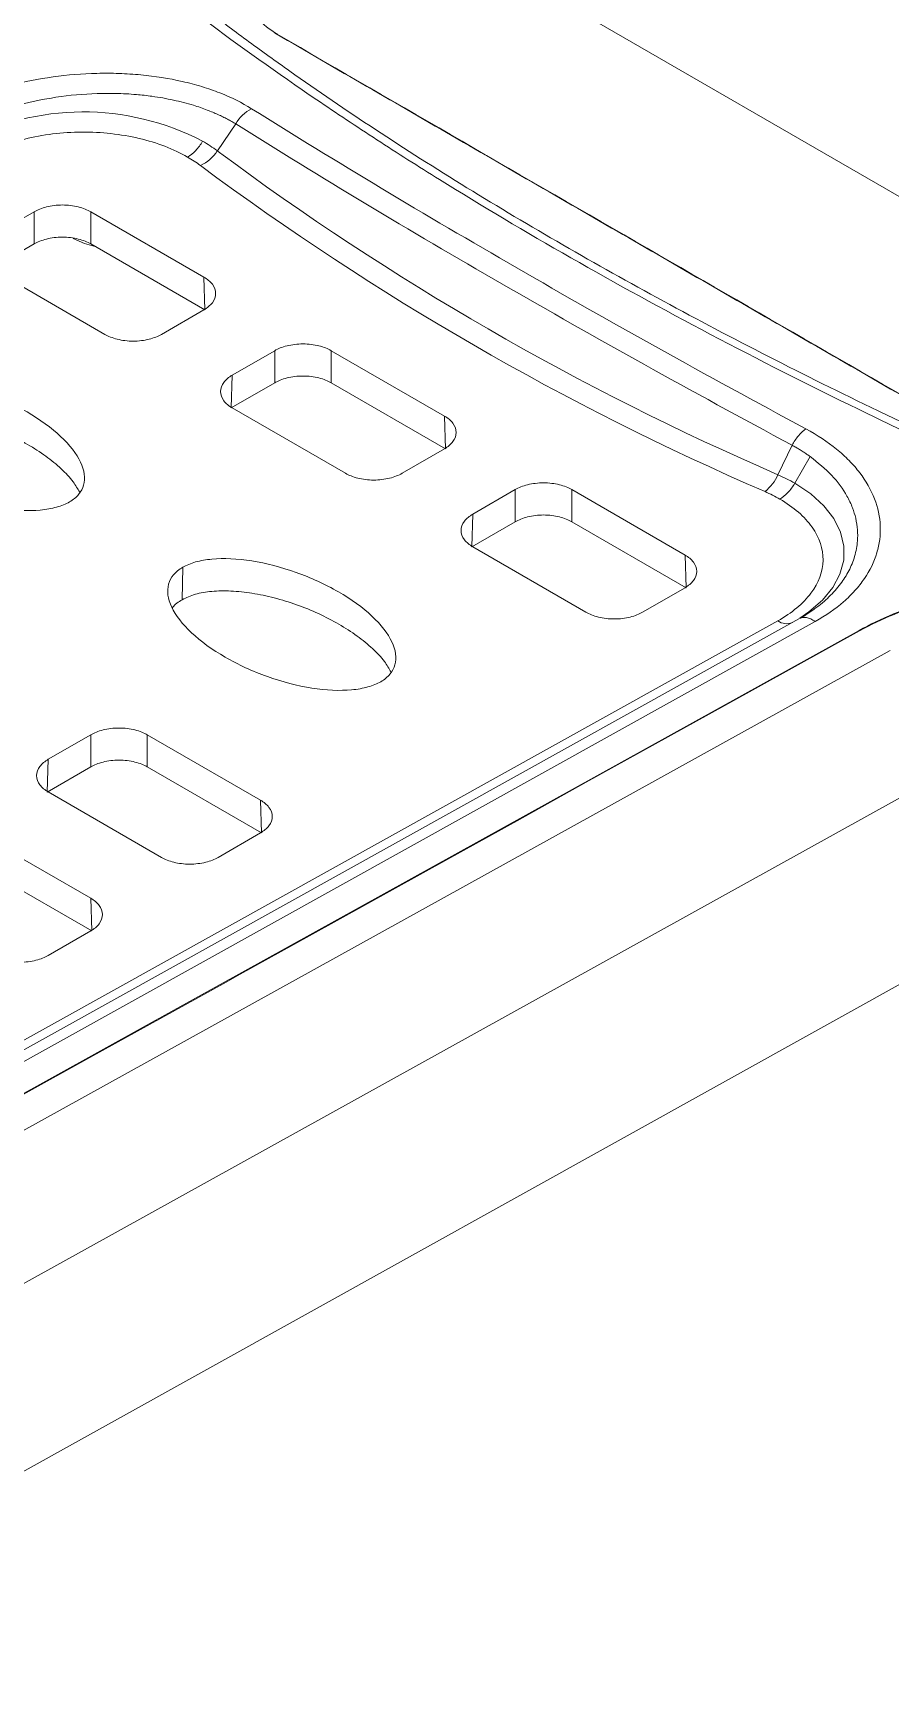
# Model space of a CAD drawing. Header units: millimetres. Extents: x 6 to 426, y 10 to 307.
# Drawn here: x 339.02 to 360.44, y 99.02 to 140.16 of the extents above; entities that cross this region are included whole.
import ezdxf

# ---------------------------------------------------------------- set-up
doc = ezdxf.new("R2010")
doc.units = ezdxf.units.MM

msp = doc.modelspace()

# ---------------------------------------------------------------- linework, layer by layer
at = {"color": 7, "linetype": 'Continuous', "lineweight": 15}
for p, q in [((370.5159, 130.3834), (347.535, 143.65)), ((343.6272, 137.2099), (344.0869, 137.8852)), ((339.0498, 135.6902), (337.9889, 135.0778)), ((339.0498, 135.6902), (339.0498, 134.8879)), ((343.2924, 134.0573), (340.4638, 135.6902)), ((340.4638, 134.8879), (340.4638, 135.6902)), ((339.0498, 134.8879), (337.9642, 134.2613)), ((343.3171, 133.2407), (340.4638, 134.8879)), ((337.9889, 134.2615), (340.8176, 132.6286)), ((343.2924, 134.0573), (343.3171, 133.2407)), ((342.2316, 132.6286), (343.2924, 133.241)), ((345.0602, 132.2205), (343.9993, 131.6081)), ((345.0602, 132.2205), (345.0602, 131.4182)), ((349.3028, 130.5875), (346.4742, 132.2205)), ((346.4742, 131.4182), (346.4742, 132.2205)), ((343.9746, 130.7915), (343.9993, 131.6081)), ((345.0602, 131.4182), (343.9746, 130.7915)), ((349.3275, 129.771), (346.4742, 131.4182)), ((343.9993, 130.7918), (346.828, 129.1588)), ((349.3028, 130.5875), (349.3275, 129.771)), ((348.242, 129.1588), (349.3028, 129.7713)), ((357.9863, 129.8612), (357.635, 129.1234)), ((358.441, 129.5764), (358.0565, 128.9104)), ((351.0706, 128.7508), (350.0097, 128.1383)), ((351.0706, 128.7508), (351.0706, 127.9485)), ((355.3132, 127.1178), (352.4846, 128.7508)), ((352.4846, 127.9485), (352.4846, 128.7508)), ((349.985, 127.3218), (350.0097, 128.1383)), ((351.0706, 127.9485), (349.985, 127.3218)), ((355.3379, 126.3013), (352.4846, 127.9485)), ((350.0097, 127.322), (352.8384, 125.6891)), ((355.3132, 127.1178), (355.3379, 126.3013)), ((342.762, 126.8117), (342.7497, 126.0023)), ((354.2524, 125.6891), (355.3132, 126.3015)), ((357.6313, 125.4741), (326.8862, 108.3888)), ((327.451, 108.4625), (358.1581, 125.5244)), ((358.2004, 125.5392), (358.1581, 125.5244)), ((358.2156, 125.5613), (358.4342, 125.7002)), ((327.8572, 108.3971), (358.5657, 125.4597)), ((360.4367, 124.7301), (327.8871, 106.712)), ((340.464, 122.6277), (339.4031, 122.0153)), ((340.464, 122.6277), (340.464, 121.8254)), ((344.7066, 120.9948), (341.878, 122.6277)), ((341.878, 121.8254), (341.878, 122.6277)), ((329.661, 103.8754), (362.0202, 121.7971)), ((339.3784, 121.1987), (339.4031, 122.0153)), ((340.464, 121.8254), (339.3784, 121.1987)), ((344.7313, 120.1782), (341.878, 121.8254)), ((339.4031, 121.199), (342.2318, 119.566)), ((344.7066, 120.9948), (344.7313, 120.1782)), ((340.464, 118.5455), (337.6354, 120.1785)), ((343.6458, 119.566), (344.7066, 120.1785)), ((340.4887, 117.729), (337.6354, 119.3762)), ((340.464, 118.5455), (340.4887, 117.729)), ((339.4031, 117.1168), (340.464, 117.7292)), ((362.0918, 117.1839), (329.4052, 99.0198))]:
    msp.add_line(p, q, dxfattribs=at)
at = {"color": 8, "linetype": 'Continuous', "lineweight": 15}
for p, q in [((340.022, 135.0264), (340.022, 135.0258)), ((359.6615, 125.2155), (359.6615, 125.2328))]:
    msp.add_line(p, q, dxfattribs=at)
at = {"color": 7, "linetype": 'Continuous', "lineweight": 15, "flags": 128}
for points in [[(340.5956, 134.8119), (340.3065, 134.8949), (340.022, 135.0258)], [(359.6615, 125.2328), (341.8466, 115.3634), (327.847, 107.6069)], [(327.8604, 107.598), (330.4635, 109.0402), (333.7899, 110.8831), (335.4532, 111.8046), (337.1164, 112.726), (338.7796, 113.6475), (340.4428, 114.5689), (343.7693, 116.4117), (344.2016, 116.6512), (345.9307, 117.6091), (349.3889, 119.5249), (351.118, 120.4828), (352.8471, 121.4406), (354.5762, 122.3985), (356.3053, 123.3564), (359.6756, 125.2233)]]:
    msp.add_lwpolyline(points, dxfattribs=at)
at = {"color": 8, "linetype": 'Continuous', "lineweight": 15, "flags": 128}
msp.add_lwpolyline([(358.0565, 128.9104), (358.4551, 128.6443), (358.7832, 128.3479), (359.0339, 128.0273), (359.2021, 127.6892), (359.2841, 127.3406), (359.2783, 126.9889), (359.1848, 126.6413), (359.0055, 126.3051), (358.7443, 125.9873), (358.4064, 125.6945), (358.1859, 125.5435)], dxfattribs=at)
at = {"color": 8, "linetype": 'Continuous', "lineweight": 15}
msp.add_arc((345.0893, 140.0857), 0.0509, 47.17038, 82.44191, dxfattribs=at)
at = {"color": 7, "linetype": 'Continuous', "lineweight": 15}
for centre, radius, start, end in [((344.9493, 137.3805), 0.9992, 117.81644, 149.6673), ((340.2777, 131.7412), 6.4429, 62.44416, 118.18579), ((341.4708, 134.3418), 3.5883, 53.06207, 60.12322), ((342.7642, 137.7797), 1.0341, 295.27878, 326.56339), ((385.5703, 193.6898), 70.3506, 233.401635, 246.603741), ((385.4464, 193.7251), 70.8495, 233.401639, 246.603737), ((356.5759, 129.5963), 1.1598, 309.45237, 335.93467), ((355.8744, 125.1155), 4.3775, 60.10156, 66.28571), ((357.8502, 125.7663), 0.3651, 233.15309, 294.06455)]:
    msp.add_arc(centre, radius, start, end, dxfattribs=at)
for points, knots in [([(367.4635, 157.9385), (367.2875, 157.9882), (367.1044, 158.0284), (366.7244, 158.0905), (366.5268, 158.1125), (366.1207, 158.1374), (365.9165, 158.1402), (365.6086, 158.1305), (365.5056, 158.1249), (365.2992, 158.1087), (365.1951, 158.098), (364.8862, 158.0589), (364.6853, 158.0237), (364.3911, 157.9583), (364.2943, 157.9343), (364.103, 157.8821), (364.008, 157.8536), (363.7328, 157.7633), (363.5613, 157.6966), (363.3207, 157.5875), (363.2432, 157.5497), (363.0939, 157.471), (363.0229, 157.4296), (361.8105, 156.7298), (358.3873, 154.7536), (352.682, 151.46), (347.5472, 148.4957), (344.6232, 146.8077), (343.9813, 146.4372), (343.8387, 146.3549), (343.7665, 146.3141), (343.5604, 146.187), (343.4347, 146.0963), (343.2147, 145.9092), (343.1194, 145.8124), (342.9583, 145.6121), (342.8924, 145.5077), (342.7961, 145.301), (342.7648, 145.1977), (342.7424, 145.0428), (342.7402, 144.9912), (342.7338, 144.8878), (342.7305, 144.8361), (342.7135, 144.5775), (342.6989, 144.3701), (342.6532, 143.7466), (342.6203, 143.329), (342.5694, 142.7), (342.5522, 142.4899), (342.526, 142.174), (342.5129, 142.0159), (342.4996, 141.8575), (342.4908, 141.7519), (342.4871, 141.6991), (342.4923, 141.5409), (342.5125, 141.4349), (342.5851, 141.23), (342.6372, 141.1307), (342.7726, 140.9382), (342.8565, 140.8443), (343.0049, 140.7105), (343.0582, 140.6674), (343.1704, 140.5834), (343.2266, 140.5414), (344.1852, 139.8275), (345.1272, 139.156), (346.6006, 138.1544), (347.1017, 137.8213), (348.1245, 137.1569), (348.6463, 136.8253), (350.2365, 135.837), (351.3314, 135.1854), (354.7187, 133.2512), (357.1146, 131.9903), (360.2788, 130.4492), (360.9206, 130.1425), (361.8937, 129.6855), (362.2196, 129.5338), (362.6288, 129.3449), (362.7104, 129.3069), (362.8752, 129.2322), (362.9598, 129.197), (363.2199, 129.0974), (363.402, 129.0392), (363.6887, 128.9649), (363.7873, 128.9422), (363.9846, 128.9025), (364.0834, 128.8854), (364.38, 128.8417), (364.578, 128.823), (364.8756, 128.81), (364.9749, 128.8089), (365.1735, 128.8055), (365.4714, 128.8003), (365.7692, 128.7948), (366.762, 128.7759), (367.556, 128.7585), (368.3501, 128.7384)], [0, 0, 0, 0, 0.0078125, 0.0078125, 0.015625, 0.015625, 0.0234375, 0.0234375, 0.0273437, 0.0273437, 0.03125, 0.03125, 0.0390625, 0.0390625, 0.0429687, 0.0429687, 0.046875, 0.046875, 0.0546875, 0.0546875, 0.0585937, 0.0585937, 0.0625, 0.0625, 0.125, 0.25, 0.375, 0.40625, 0.4101562, 0.4101562, 0.4140625, 0.4140625, 0.421875, 0.421875, 0.4296875, 0.4296875, 0.4375, 0.4375, 0.4453125, 0.4453125, 0.4492187, 0.4492187, 0.453125, 0.453125, 0.46875, 0.46875, 0.5, 0.5, 0.515625, 0.515625, 0.5234375, 0.5273437, 0.5273437, 0.53125, 0.53125, 0.5390625, 0.5390625, 0.546875, 0.546875, 0.5546875, 0.5546875, 0.5585937, 0.5585937, 0.5625, 0.5625, 0.625, 0.625, 0.65625, 0.65625, 0.6875, 0.6875, 0.75, 0.75, 0.875, 0.875, 0.90625, 0.90625, 0.921875, 0.921875, 0.9257813, 0.9257813, 0.9296875, 0.9296875, 0.9375, 0.9375, 0.9414063, 0.9414063, 0.9453125, 0.9453125, 0.953125, 0.953125, 0.9570313, 0.9570313, 0.9609375, 0.96875, 0.96875, 1, 1, 1, 1]), ([(345.124, 140.1231), (344.9417, 140.2458), (344.578, 140.4906), (344.4715, 140.8027), (344.4185, 140.9584)], [0, 0, 0, 0, 0.5013393, 1, 1, 1, 1]), ([(362.9849, 129.384), (362.978, 129.3872), (362.9698, 129.3909), (362.9548, 129.3978), (362.9321, 129.4081), (362.8794, 129.4322), (362.7739, 129.4804), (362.5632, 129.5768), (362.3832, 129.6597), (362.0239, 129.8257), (361.7852, 129.9366), (361.072, 130.2705), (360.6012, 130.4941), (359.2033, 131.1675), (358.2905, 131.6202), (355.6089, 132.9902), (353.897, 133.9194), (351.4424, 135.336), (350.6431, 135.812), (349.0831, 136.7717), (348.3215, 137.256), (346.845, 138.2273), (346.1297, 138.7147), (345.0916, 139.4476), (344.7514, 139.6923), (344.2504, 140.0592), (344.0023, 140.2426), (343.7577, 140.426), (343.636, 140.5176), (343.5753, 140.5635), (343.5047, 140.6169), (343.4745, 140.6398), (343.4544, 140.6551), (343.4441, 140.6631), (343.4343, 140.6703)], [0, 0, 0, 0, 0.0009766, 0.0009766, 0.0019531, 0.0039062, 0.0078125, 0.015625, 0.03125, 0.03125, 0.0625, 0.0625, 0.125, 0.125, 0.25, 0.25, 0.5, 0.5, 0.625, 0.625, 0.75, 0.75, 0.875, 0.875, 0.9375, 0.9375, 0.96875, 0.984375, 0.984375, 0.9921875, 0.9960938, 0.9980469, 0.9980469, 1, 1, 1, 1]), ([(345.096, 140.1363), (346.6082, 139.2564), (348.1239, 138.3793), (351.156, 136.6257), (352.6727, 135.7495), (355.7069, 133.9979), (357.2243, 133.1225), (360.2606, 131.3729), (361.779, 130.4985), (363.3008, 129.6269)], [0, 0, 0, 0, 0.25, 0.25, 0.5, 0.5, 0.75, 0.75, 1, 1, 1, 1]), ([(363.3288, 129.6137), (360.3413, 131.3344), (354.2715, 134.8305), (348.2048, 138.3406), (345.124, 140.1231)], [0, 0, 0, 0, 0.4921879, 1, 1, 1, 1]), ([(344.4831, 138.2643), (344.2431, 138.4142), (343.978, 138.5455), (343.5444, 138.7159), (343.3939, 138.7682), (343.0805, 138.8638), (342.9167, 138.9073), (342.417, 139.0209), (342.0717, 139.0755), (341.5356, 139.1262), (341.353, 139.1379), (340.9857, 139.1505), (340.8023, 139.1513), (340.2526, 139.1381), (339.8869, 139.1086), (339.157, 139.0073), (338.8041, 138.9369), (338.2957, 138.8041), (338.1295, 138.7553), (337.8039, 138.6481), (337.6446, 138.5898), (337.187, 138.4043), (336.9053, 138.2656), (336.6475, 138.1118)], [0, 0, 0, 0, 0.125, 0.125, 0.1875, 0.1875, 0.25, 0.25, 0.375, 0.375, 0.4375, 0.4375, 0.5, 0.5, 0.625, 0.625, 0.75, 0.75, 0.8125, 0.8125, 0.875, 0.875, 1, 1, 1, 1]), ([(344.0869, 137.8852), (344.0536, 137.9051), (343.986, 137.9456), (343.8781, 138.0046), (343.7633, 138.0632), (343.641, 138.1208), (343.5112, 138.1772), (343.3115, 138.257), (342.993, 138.3663), (342.5341, 138.4861), (342.0522, 138.5713), (341.568, 138.6252), (341.1097, 138.6499), (340.436, 138.6466), (339.6196, 138.5722), (338.8232, 138.4065), (338.2382, 138.2309), (337.8826, 138.0986), (337.6166, 137.9841), (337.4259, 137.8939), (337.2423, 137.7992), (337.1271, 137.7323), (337.0694, 137.6988)], [0, 0, 0, 0, 0.0192884, 0.0391812, 0.0596745, 0.0807641, 0.1024459, 0.1247152, 0.1777606, 0.249747, 0.323275, 0.3744241, 0.4407462, 0.4997585, 0.6307314, 0.7492818, 0.8136132, 0.8762228, 0.907106, 0.9380244, 0.9689863, 1, 1, 1, 1]), ([(358.3335, 130.2686), (355.8282, 131.6144), (353.4218, 132.9538), (348.805, 135.619), (346.5945, 136.9449), (344.4831, 138.2643)], [0, 0, 0, 0, 0.5, 0.5, 1, 1, 1, 1]), ([(337.6165, 137.0284), (337.9555, 137.2317), (338.3652, 137.3955), (339.263, 137.6189), (339.7506, 137.6784), (340.7281, 137.6838), (341.2176, 137.6297), (342.1226, 137.4162), (342.5376, 137.2569), (342.8833, 137.0574)], [0, 0, 0, 0, 0.25, 0.25, 0.5, 0.5, 0.75, 0.75, 1, 1, 1, 1]), ([(342.8833, 137.0574), (342.9527, 137.0974), (343.0221, 137.1534), (343.1503, 137.2888), (343.2092, 137.3682), (343.2583, 137.4532)], [0, 0, 0, 0, 0.5, 0.5, 1, 1, 1, 1]), ([(340.4638, 135.6902), (340.3805, 135.7383), (340.2754, 135.7815), (340.0324, 135.8422), (339.8948, 135.8593), (339.6187, 135.8593), (339.4812, 135.8422), (339.2382, 135.7815), (339.1331, 135.7383), (339.0498, 135.6902)], [0, 0, 0, 0, 0.25, 0.25, 0.5, 0.5, 0.75, 0.75, 1, 1, 1, 1]), ([(340.4638, 134.8879), (340.3805, 134.936), (340.2754, 134.9792), (340.0324, 135.0399), (339.8948, 135.057), (339.6187, 135.057), (339.4812, 135.0399), (339.2382, 134.9792), (339.1331, 134.936), (339.0498, 134.8879)], [0, 0, 0, 0, 0.25, 0.25, 0.5, 0.5, 0.75, 0.75, 1, 1, 1, 1]), ([(343.2924, 133.241), (343.3758, 133.2891), (343.4505, 133.3498), (343.5556, 133.49), (343.5853, 133.5695), (343.5853, 133.7288), (343.5556, 133.8083), (343.4505, 133.9485), (343.3758, 134.0092), (343.2924, 134.0573)], [0, 0, 0, 0, 0.25, 0.25, 0.5, 0.5, 0.75, 0.75, 1, 1, 1, 1]), ([(340.8176, 132.6286), (340.9009, 132.5805), (341.006, 132.5373), (341.2489, 132.4766), (341.3865, 132.4595), (341.6626, 132.4595), (341.8002, 132.4766), (342.0431, 132.5373), (342.1482, 132.5805), (342.2316, 132.6286)], [0, 0, 0, 0, 0.25, 0.25, 0.5, 0.5, 0.75, 0.75, 1, 1, 1, 1]), ([(346.4742, 132.2205), (346.3909, 132.2686), (346.2858, 132.3117), (346.0428, 132.3724), (345.9052, 132.3896), (345.6292, 132.3896), (345.4916, 132.3724), (345.2486, 132.3117), (345.1435, 132.2686), (345.0602, 132.2205)], [0, 0, 0, 0, 0.25, 0.25, 0.5, 0.5, 0.75, 0.75, 1, 1, 1, 1]), ([(334.9838, 131.302), (334.8913, 131.2485), (334.8147, 131.1859), (334.6963, 131.0446), (334.6545, 130.9659), (334.584, 130.7105), (334.6105, 130.514), (334.8069, 130.0984), (334.9766, 129.8794), (335.4335, 129.4521), (335.7205, 129.2439), (336.3684, 128.8698), (336.7291, 128.7041), (337.4694, 128.4404), (337.8487, 128.3424), (338.5687, 128.229), (338.909, 128.2137), (339.3515, 128.2544), (339.4877, 128.2786), (339.7325, 128.3469), (339.841, 128.3911), (339.9336, 128.4445)], [0, 0, 0, 0, 0.0625, 0.0625, 0.125, 0.125, 0.25, 0.25, 0.375, 0.375, 0.5, 0.5, 0.625, 0.625, 0.75, 0.75, 0.875, 0.875, 0.9375, 0.9375, 1, 1, 1, 1]), ([(339.9336, 128.4445), (340.0261, 128.498), (340.1027, 128.5606), (340.2211, 128.7019), (340.2628, 128.7806), (340.3334, 129.036), (340.3069, 129.2325), (340.1105, 129.6481), (339.9408, 129.8671), (339.4839, 130.2944), (339.1969, 130.5026), (338.5489, 130.8767), (338.1883, 131.0424), (337.448, 131.3061), (337.0687, 131.4041), (336.3487, 131.5175), (336.0084, 131.5328), (335.5659, 131.4921), (335.4297, 131.468), (335.1849, 131.3996), (335.0764, 131.3554), (334.9838, 131.302)], [0, 0, 0, 0, 0.0625, 0.0625, 0.125, 0.125, 0.25, 0.25, 0.375, 0.375, 0.5, 0.5, 0.625, 0.625, 0.75, 0.75, 0.875, 0.875, 0.9375, 0.9375, 1, 1, 1, 1]), ([(343.9993, 131.6081), (343.916, 131.56), (343.8413, 131.4993), (343.7361, 131.359), (343.7064, 131.2796), (343.7064, 131.1202), (343.7361, 131.0408), (343.8413, 130.9005), (343.916, 130.8399), (343.9993, 130.7918)], [0, 0, 0, 0, 0.25, 0.25, 0.5, 0.5, 0.75, 0.75, 1, 1, 1, 1]), ([(346.4742, 131.4182), (346.3909, 131.4663), (346.2858, 131.5094), (346.0428, 131.5701), (345.9052, 131.5873), (345.6292, 131.5873), (345.4916, 131.5701), (345.2486, 131.5094), (345.1435, 131.4663), (345.0602, 131.4182)], [0, 0, 0, 0, 0.25, 0.25, 0.5, 0.5, 0.75, 0.75, 1, 1, 1, 1]), ([(334.9715, 130.4926), (335.0765, 130.5417), (335.2938, 130.6435), (335.7253, 130.7111), (336.2079, 130.7176), (336.7355, 130.6598), (337.2867, 130.5422), (337.844, 130.3695), (338.3863, 130.1477), (338.8942, 129.8855), (339.349, 129.5923), (339.7308, 129.2788), (340.0214, 128.9765), (340.1389, 128.772), (340.1897, 128.6836)], [0, 0, 0, 0, 0.058284, 0.120645, 0.1899377, 0.2673459, 0.3527307, 0.4448414, 0.5418187, 0.6413154, 0.7408122, 0.8377895, 0.9299002, 1, 1, 1, 1]), ([(349.3028, 129.7713), (349.3862, 129.8194), (349.4609, 129.88), (349.566, 130.0203), (349.5957, 130.0997), (349.5957, 130.2591), (349.566, 130.3385), (349.4609, 130.4788), (349.3862, 130.5394), (349.3028, 130.5875)], [0, 0, 0, 0, 0.25, 0.25, 0.5, 0.5, 0.75, 0.75, 1, 1, 1, 1]), ([(357.9863, 129.8612), (358.0321, 129.9445), (358.0877, 130.0263), (358.208, 130.1674), (358.2723, 130.2263), (358.3335, 130.2686)], [0, 0, 0, 0, 0.5, 0.5, 1, 1, 1, 1]), ([(358.5658, 125.4588), (358.8329, 125.6072), (359.0683, 125.7711), (359.3761, 126.0389), (359.4711, 126.1319), (359.6455, 126.3254), (359.7253, 126.4265), (359.9353, 126.7346), (360.0385, 126.9478), (360.1386, 127.2789), (360.1628, 127.3918), (360.1916, 127.6184), (360.1962, 127.7315), (360.1816, 128.0708), (360.134, 128.297), (359.9603, 128.7465), (359.8371, 128.9627), (359.5994, 129.2741), (359.5113, 129.3758), (359.3166, 129.5747), (359.2109, 129.6709), (358.8727, 129.947), (358.6182, 130.1157), (358.3335, 130.2686)], [0, 0, 0, 0, 0.125, 0.125, 0.1875, 0.1875, 0.25, 0.25, 0.375, 0.375, 0.4375, 0.4375, 0.5, 0.5, 0.625, 0.625, 0.75, 0.75, 0.8125, 0.8125, 0.875, 0.875, 1, 1, 1, 1]), ([(358.441, 129.5764), (358.4114, 129.5973), (358.3528, 129.6386), (358.2623, 129.698), (358.1712, 129.755), (358.0795, 129.8094), (358.0172, 129.8441), (357.9863, 129.8612)], [0, 0, 0, 0, 0.207553, 0.41135098, 0.61137218, 0.80759538, 1, 1, 1, 1]), ([(346.828, 129.1588), (346.9113, 129.1107), (347.0164, 129.0676), (347.2593, 129.0069), (347.3969, 128.9898), (347.673, 128.9898), (347.8106, 129.0069), (348.0535, 129.0676), (348.1586, 129.1107), (348.242, 129.1588)], [0, 0, 0, 0, 0.25, 0.25, 0.5, 0.5, 0.75, 0.75, 1, 1, 1, 1]), ([(352.4846, 128.7508), (352.4013, 128.7989), (352.2962, 128.842), (352.0532, 128.9027), (351.9156, 128.9198), (351.6396, 128.9198), (351.502, 128.9027), (351.259, 128.842), (351.1539, 128.7989), (351.0706, 128.7508)], [0, 0, 0, 0, 0.25, 0.25, 0.5, 0.5, 0.75, 0.75, 1, 1, 1, 1]), ([(357.6815, 128.5145), (357.7509, 128.5546), (357.8203, 128.6106), (357.9485, 128.746), (358.0074, 128.8254), (358.0565, 128.9104)], [0, 0, 0, 0, 0.5, 0.5, 1, 1, 1, 1]), ([(357.6815, 128.5145), (358.0271, 128.315), (358.303, 128.0754), (358.6728, 127.553), (358.7665, 127.2704), (358.7572, 126.7061), (358.6542, 126.4246), (358.2672, 125.9063), (357.9835, 125.6698), (357.6313, 125.4741)], [0, 0, 0, 0, 0.25, 0.25, 0.5, 0.5, 0.75, 0.75, 1, 1, 1, 1]), ([(350.0097, 128.1383), (349.9264, 128.0902), (349.8517, 128.0296), (349.7465, 127.8893), (349.7169, 127.8099), (349.7169, 127.6505), (349.7465, 127.5711), (349.8517, 127.4308), (349.9264, 127.3701), (350.0097, 127.322)], [0, 0, 0, 0, 0.25, 0.25, 0.5, 0.5, 0.75, 0.75, 1, 1, 1, 1]), ([(352.4846, 127.9485), (352.4013, 127.9966), (352.2962, 128.0397), (352.0532, 128.1004), (351.9156, 128.1175), (351.6396, 128.1175), (351.502, 128.1004), (351.259, 128.0397), (351.1539, 127.9966), (351.0706, 127.9485)], [0, 0, 0, 0, 0.25, 0.25, 0.5, 0.5, 0.75, 0.75, 1, 1, 1, 1]), ([(355.3132, 126.3015), (355.3966, 126.3496), (355.4713, 126.4103), (355.5765, 126.5506), (355.6061, 126.63), (355.6061, 126.7894), (355.5765, 126.8688), (355.4713, 127.009), (355.3966, 127.0697), (355.3132, 127.1178)], [0, 0, 0, 0, 0.25, 0.25, 0.5, 0.5, 0.75, 0.75, 1, 1, 1, 1]), ([(342.762, 126.8117), (342.6694, 126.7583), (342.5928, 126.6956), (342.4745, 126.5543), (342.4327, 126.4757), (342.3621, 126.2202), (342.3887, 126.0238), (342.585, 125.6082), (342.7548, 125.3892), (343.2117, 124.9618), (343.4987, 124.7536), (344.1466, 124.3796), (344.5073, 124.2139), (345.2475, 123.9501), (345.6269, 123.8521), (346.3468, 123.7388), (346.6872, 123.7235), (347.1297, 123.7642), (347.2659, 123.7883), (347.5107, 123.8566), (347.6192, 123.9009), (347.7117, 123.9543)], [0, 0, 0, 0, 0.0625, 0.0625, 0.125, 0.125, 0.25, 0.25, 0.375, 0.375, 0.5, 0.5, 0.625, 0.625, 0.75, 0.75, 0.875, 0.875, 0.9375, 0.9375, 1, 1, 1, 1]), ([(347.7117, 123.9543), (347.8043, 124.0077), (347.8809, 124.0704), (347.9993, 124.2117), (348.041, 124.2903), (348.1116, 124.5458), (348.085, 124.7422), (347.8887, 125.1579), (347.719, 125.3768), (347.2621, 125.8042), (346.975, 126.0124), (346.3271, 126.3864), (345.9665, 126.5521), (345.2262, 126.8159), (344.8468, 126.9139), (344.1269, 127.0272), (343.7866, 127.0426), (343.3441, 127.0018), (343.2078, 126.9777), (342.9631, 126.9094), (342.8546, 126.8652), (342.762, 126.8117)], [0, 0, 0, 0, 0.06249851, 0.06249851, 0.12499702, 0.12499702, 0.24999403, 0.24999403, 0.37499105, 0.37499105, 0.49998806, 0.49998806, 0.62498508, 0.62498508, 0.7499821, 0.7499821, 0.87497911, 0.87497911, 0.93747762, 0.93747762, 0.99997613, 0.99997613, 0.99997613, 0.99997613]), ([(363.5661, 126.3832), (362.8313, 126.3089), (362.1358, 126.1738), (361.1499, 125.8837), (360.8295, 125.7716), (360.2222, 125.5217), (359.934, 125.3838), (359.6615, 125.2328)], [0, 0, 0, 0, 0.5, 0.5, 0.75, 0.75, 1, 1, 1, 1]), ([(359.6756, 125.2233), (359.9467, 125.3735), (360.235, 125.5113), (360.838, 125.7595), (361.1537, 125.8704), (362.144, 126.1624), (362.8505, 126.2993), (363.5813, 126.3729)], [0, 0, 0, 0, 0.25, 0.25, 0.5, 0.5, 1, 1, 1, 1]), ([(342.7497, 126.0023), (342.6554, 125.944), (342.5504, 125.879), (342.5088, 125.7961), (342.5046, 125.7877)], [0, 0, 0, 0, 0.8981722, 1, 1, 1, 1]), ([(347.9679, 124.1933), (347.9171, 124.2817), (347.7996, 124.4863), (347.509, 124.7885), (347.1272, 125.102), (346.6723, 125.3952), (346.1644, 125.6574), (345.6222, 125.8793), (345.0649, 126.0519), (344.5137, 126.1696), (343.9861, 126.2273), (343.5035, 126.2209), (343.0719, 126.1532), (342.8546, 126.0515), (342.7497, 126.0023)], [0, 0, 0, 0, 0.0700999, 0.1622106, 0.2591878, 0.3586846, 0.4581814, 0.5551586, 0.6472693, 0.7326542, 0.8100623, 0.879355, 0.941716, 1, 1, 1, 1]), ([(352.8384, 125.6891), (352.9217, 125.641), (353.0268, 125.5979), (353.2698, 125.5372), (353.4073, 125.52), (353.6834, 125.52), (353.821, 125.5372), (354.064, 125.5979), (354.169, 125.641), (354.2524, 125.6891)], [0, 0, 0, 0, 0.25, 0.25, 0.5, 0.5, 0.75, 0.75, 1, 1, 1, 1]), ([(358.5159, 125.7486), (358.4663, 125.7137), (358.3664, 125.6435), (358.2559, 125.5773), (358.2003, 125.544)], [0, 0, 0, 0, 0.4967565, 1, 1, 1, 1]), ([(341.878, 122.6277), (341.7947, 122.6758), (341.6896, 122.7189), (341.4466, 122.7796), (341.309, 122.7968), (341.033, 122.7968), (340.8954, 122.7796), (340.6524, 122.7189), (340.5473, 122.6758), (340.464, 122.6277)], [0, 0, 0, 0, 0.25, 0.25, 0.5, 0.5, 0.75, 0.75, 1, 1, 1, 1]), ([(339.4031, 122.0153), (339.3198, 121.9672), (339.2451, 121.9065), (339.1399, 121.7662), (339.1103, 121.6868), (339.1103, 121.5274), (339.1399, 121.448), (339.2451, 121.3078), (339.3198, 121.2471), (339.4031, 121.199)], [0, 0, 0, 0, 0.25, 0.25, 0.5, 0.5, 0.75, 0.75, 1, 1, 1, 1]), ([(341.878, 121.8254), (341.7947, 121.8735), (341.6896, 121.9166), (341.4466, 121.9773), (341.309, 121.9945), (341.033, 121.9945), (340.8954, 121.9773), (340.6524, 121.9166), (340.5473, 121.8735), (340.464, 121.8254)], [0, 0, 0, 0, 0.25, 0.25, 0.5, 0.5, 0.75, 0.75, 1, 1, 1, 1]), ([(344.7066, 120.1785), (344.79, 120.2266), (344.8647, 120.2872), (344.9698, 120.4275), (344.9995, 120.5069), (344.9995, 120.6663), (344.9698, 120.7457), (344.8647, 120.886), (344.79, 120.9466), (344.7066, 120.9948)], [0, 0, 0, 0, 0.25, 0.25, 0.5, 0.5, 0.75, 0.75, 1, 1, 1, 1]), ([(342.2318, 119.566), (342.3151, 119.5179), (342.4202, 119.4748), (342.6632, 119.4141), (342.8007, 119.397), (343.0768, 119.397), (343.2144, 119.4141), (343.4574, 119.4748), (343.5624, 119.5179), (343.6458, 119.566)], [0, 0, 0, 0, 0.25, 0.25, 0.5, 0.5, 0.75, 0.75, 1, 1, 1, 1]), ([(340.464, 117.7292), (340.5473, 117.7774), (340.6221, 117.838), (340.7272, 117.9783), (340.7569, 118.0577), (340.7569, 118.2171), (340.7272, 118.2965), (340.6221, 118.4368), (340.5473, 118.4974), (340.464, 118.5455)], [0, 0, 0, 0, 0.25, 0.25, 0.5, 0.5, 0.75, 0.75, 1, 1, 1, 1]), ([(337.9891, 117.1168), (338.0725, 117.0687), (338.1775, 117.0256), (338.4205, 116.9649), (338.5581, 116.9477), (338.8342, 116.9477), (338.9717, 116.9649), (339.2147, 117.0256), (339.3198, 117.0687), (339.4031, 117.1168)], [0, 0, 0, 0, 0.25, 0.25, 0.5, 0.5, 0.75, 0.75, 1, 1, 1, 1])]:
    msp.add_open_spline(points, degree=3, knots=knots, dxfattribs=at)
for points in [[(345.0616, 140.1564), (345.0729, 140.1498), (345.0844, 140.143), (345.096, 140.1363)], [(344.0869, 137.8852), (346.2042, 136.5593), (348.4218, 135.2279), (350.7384, 133.8905)], [(342.8833, 137.0574), (342.9988, 136.9907), (343.1066, 136.9196), (343.2058, 136.8446)], [(350.7384, 133.8905), (353.055, 132.5532), (355.4707, 131.2099), (357.9863, 129.8612)], [(357.3129, 128.7007), (357.4427, 128.6435), (357.5659, 128.5812), (357.6815, 128.5145)]]:
    msp.add_open_spline(points, degree=3, dxfattribs=at)
at = {"color": 8, "linetype": 'Continuous', "lineweight": 15}
for points, knots in [([(358.4342, 125.7002), (358.477, 125.7267), (358.658, 125.8385), (358.9207, 126.0711), (359.2058, 126.3863), (359.4197, 126.7262), (359.5663, 127.0871), (359.6293, 127.4313), (359.6293, 127.7514), (359.5871, 128.0254), (359.5003, 128.3093), (359.3281, 128.6744), (359.008, 129.1221), (358.6302, 129.4248), (358.441, 129.5764)], [0, 0, 0, 0, 0.0273425, 0.1155145, 0.2050336, 0.2886657, 0.3769867, 0.4701678, 0.5334646, 0.6023136, 0.6630257, 0.7352178, 0.8673332, 1, 1, 1, 1]), ([(358.5657, 125.4597), (358.5282, 125.4826), (358.4533, 125.5284), (358.3445, 125.5581), (358.258, 125.5631), (358.215, 125.5453), (358.2004, 125.5392)], [0, 0, 0, 0, 0.2844429, 0.5688869, 0.8533303, 1, 1, 1, 1])]:
    msp.add_open_spline(points, degree=3, knots=knots, dxfattribs=at)

doc.saveas('drawing.dxf')
